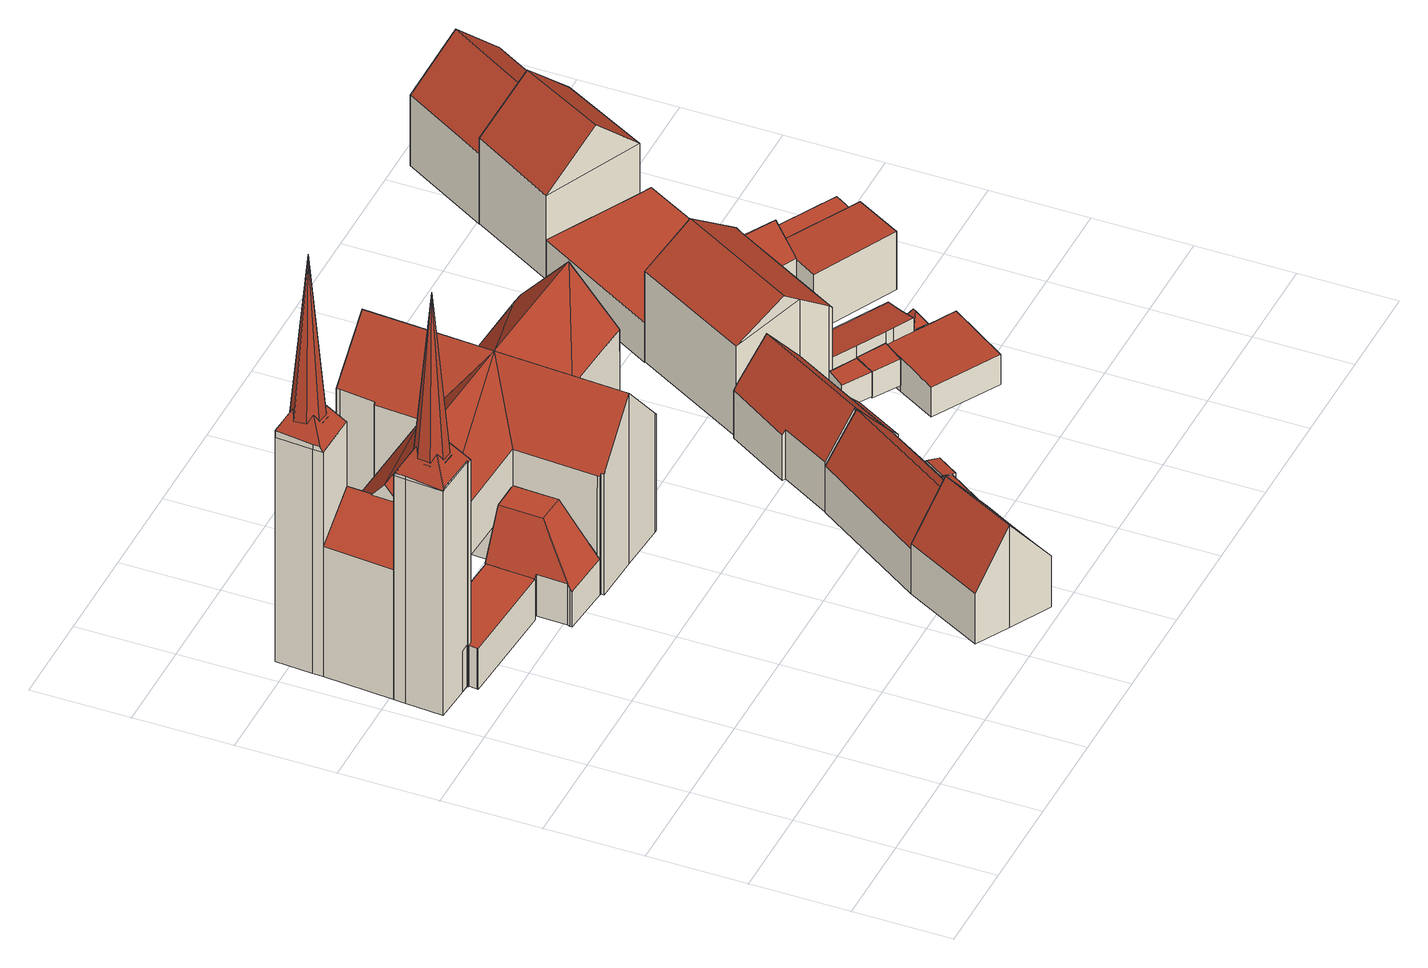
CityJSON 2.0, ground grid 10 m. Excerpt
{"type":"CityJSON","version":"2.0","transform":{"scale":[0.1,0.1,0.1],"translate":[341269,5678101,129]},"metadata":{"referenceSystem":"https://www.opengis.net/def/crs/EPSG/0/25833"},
"CityObjects":{
"building1":{"type":"Building","attributes":{"Dachtyp_tdc":"tdcGableRoof","Gemeindeschluessel":14729160,"Dachneigung":50.85,"QualitaetDacherkennung":57,"Geometrietyp2DReferenz":"3000","function":"31001_9998","roofType":"3100","measuredHeight":11.59},"geometry":[{"type":"MultiSurface","lod":"2","boundaries":[[[0,1,2,3]],[[1,4,5,2]],[[4,6,7,5]],[[6,8,9,7]],[[8,10,11,9]],[[10,12,13,11]],[[12,14,15,13]],[[14,0,3,15]],[[10,8,6,4]],[[4,1,0,14,12,10]],[[3,2,5,7,9,11,13,15]]],"semantics":{"surfaces":[{"type":"WallSurface"},{"type":"RoofSurface"},{"type":"GroundSurface"}],"values":[0,0,0,0,0,0,0,0,1,1,2]}}]},
"building2":{"type":"Building","attributes":{"name":"Frauenkirche","Gemeindeschluessel":14729160,"QualitaetDacherkennung":100,"Geometrietyp2DReferenz":"3000","function":"31001_3041","roofType":"9999"},"children":["building2-1","building2-2","building2-3","building2-4","building2-5","building2-6","building2-7","building2-8","building2-9","building2-10","building2-11"]},
"building2-1":{"type":"BuildingPart","attributes":{"Dachtyp_tdc":"tdcLeanToRoof","Dachneigung":0,"QualitaetDacherkennung":100,"Geometrietyp2DReferenz":"3000","roofType":"2100","measuredHeight":4.62},"parents":["building2"],"geometry":[{"type":"MultiSurface","lod":"2","boundaries":[[[16,17,18,19]],[[17,20,21,18]],[[20,22,23,21]],[[22,24,25,23]],[[24,26,27,28,25]],[[29,30,31,32,33]],[[30,16,19,31]],[[30,29,26,24,22,20,17,16]],[[19,18,21,23,25,28,32,31]],[[32,28,27,33]],[[33,27,26,29]]],"semantics":{"surfaces":[{"type":"WallSurface"},{"type":"RoofSurface"},{"type":"GroundSurface"},{"type":"ClosureSurface"}],"values":[0,0,0,0,0,0,0,1,2,0,3]}}]},
"building2-2":{"type":"BuildingPart","attributes":{"Dachtyp_tdc":"tdcPyramidRoof","Dachneigung":59.52,"QualitaetDacherkennung":100,"Geometrietyp2DReferenz":"3000","roofType":"4000","measuredHeight":29.94},"parents":["building2"],"geometry":[{"type":"MultiSurface","lod":"2","boundaries":[[[34,35,36,37,38]],[[39,40,41,42,43]],[[40,44,45,41]],[[44,46,47,45]],[[46,48,49,47]],[[48,34,38,49]],[[50,51,52,53]],[[48,54,55,50,53,34]],[[35,34,53]],[[35,53,52,39]],[[44,55,54,46]],[[40,51,50,55,44]],[[46,54,48]],[[39,52,51,40]],[[38,37,42,41,45,47,49]],[[43,36,35,39]],[[43,42,37,36]]],"semantics":{"surfaces":[{"type":"WallSurface"},{"type":"RoofSurface"},{"type":"GroundSurface"},{"type":"ClosureSurface"}],"values":[0,0,0,0,0,0,1,1,1,1,0,0,0,0,2,0,3]}}]},
"building2-3":{"type":"BuildingPart","attributes":{"Dachtyp_tdc":"tdcGableRoof","Dachneigung":48.98,"QualitaetDacherkennung":100,"Geometrietyp2DReferenz":"3000","roofType":"3100","measuredHeight":19.43},"parents":["building2"],"geometry":[{"type":"MultiSurface","lod":"2","boundaries":[[[56,57,58,59]],[[57,60,61,58]],[[60,62,63,61]],[[62,64,65,63]],[[64,66,67,68,69,65]],[[70,71,72,27,26]],[[71,73,74,72]],[[73,75,76,74]],[[75,77,78,76]],[[77,79,80,78]],[[79,81,82,80]],[[81,83,84,82]],[[60,57,56,85,86,87,88,89,90,91,92,93,94,95,96,97,98,99,100,101,102,103,104,105,106,107,108,109,110,111,112,113,114,115,116,117,118,119,120,121,122,123,124,125,126,127,128,129,130,131,132,133,134,135,136,137,138,139,140,141,142,143,144,145,146,147,148,149,150,151,152,153,154,155,156,157,158,83,81,79,77,159]],[[84,160,161,162,163,164,165,166,167,168,169,170,171,172,173,174,175,176,177,178,179,180,181,182,183,184,185,186,187,188,189,190,191,192,193,194,195,196,197,198,199,200,201,202,203,204,205,206,207,208,209,210,211,212,213,214,215,216,217,218,219,220,221,222,223,224,225,226,227,228,229,230,231,232,233,59,58,61,63,65,69,234,33,27,72,74,76,78,80,82]],[[83,158,160,84]],[[158,157,161,160]],[[157,156,162,161]],[[156,155,163,162]],[[155,154,164,163]],[[154,153,165,164]],[[153,152,166,165]],[[152,151,167,166]],[[151,150,168,167]],[[150,149,169,168]],[[149,148,170,169]],[[148,147,171,170]],[[147,146,172,171]],[[146,145,173,172]],[[145,144,174,173]],[[144,143,175,174]],[[143,142,176,175]],[[142,141,177,176]],[[141,140,178,177]],[[140,139,179,178]],[[139,138,180,179]],[[138,137,181,180]],[[137,136,182,181]],[[136,135,183,182]],[[135,134,184,183]],[[134,133,185,184]],[[133,132,186,185]],[[132,131,187,186]],[[131,130,188,187]],[[130,129,189,188]],[[129,128,190,189]],[[128,127,191,190]],[[127,126,192,191]],[[126,125,193,192]],[[125,124,194,193]],[[124,123,195,194]],[[123,122,196,195]],[[121,120,198,197]],[[120,119,199,198]],[[119,118,200,199]],[[118,117,201,200]],[[117,116,202,201]],[[116,115,203,202]],[[115,114,204,203]],[[114,113,205,204]],[[113,112,206,205]],[[112,111,207,206]],[[111,110,208,207]],[[110,109,209,208]],[[109,108,210,209]],[[108,107,211,210]],[[107,106,212,211]],[[106,105,213,212]],[[105,104,214,213]],[[104,103,215,214]],[[103,102,216,215]],[[102,101,217,216]],[[101,100,218,217]],[[100,99,219,218]],[[99,98,220,219]],[[98,97,221,220]],[[97,96,222,221]],[[96,95,223,222]],[[95,94,224,223]],[[94,93,225,224]],[[93,92,226,225]],[[92,91,227,226]],[[91,90,228,227]],[[90,89,229,228]],[[89,88,230,229]],[[88,87,231,230]],[[87,86,232,231]],[[86,85,233,232]],[[85,56,59,233]],[[234,69,68,235]],[[236,67,66,237]],[[236,235,68,67]],[[33,234,235,238,239,240,241,242,70,26,29]],[[243,244,236,237,245]],[[26,27,33,29]],[[241,240,243,245,242]],[[243,240,239,238,244]],[[244,238,235,236]],[[75,73,71,70,242,159,77]],[[245,237,66,64,62,60,159]],[[242,245,159]],[[196,122,121,197]]],"semantics":{"surfaces":[{"type":"WallSurface"},{"type":"RoofSurface"},{"type":"GroundSurface"},{"type":"ClosureSurface"}],"values":[0,0,0,0,0,0,0,0,0,0,0,0,1,2,0,0,0,0,0,0,0,0,0,0,0,0,0,0,0,0,0,0,0,0,0,0,0,0,0,0,0,0,0,0,0,0,0,0,0,0,0,0,0,0,0,0,0,0,0,0,0,0,0,0,0,0,0,0,0,0,0,0,0,0,0,0,0,0,0,0,0,0,0,0,0,0,0,0,0,0,3,0,0,3,3,3,3,1,1,3,3]}}]},
"building2-4":{"type":"BuildingPart","attributes":{"Dachtyp_tdc":"tdcGableRoof","Dachneigung":51.48,"QualitaetDacherkennung":100,"Geometrietyp2DReferenz":"3000","roofType":"3100","measuredHeight":11.92},"parents":["building2"],"geometry":[{"type":"MultiSurface","lod":"2","boundaries":[[[245,246,247,240]],[[246,248,249,247]],[[248,242,241,249]],[[248,246,250]],[[246,159,250]],[[159,246,245]],[[242,250,159]],[[250,242,248]],[[240,247,249,241]],[[242,245,240,241]],[[245,242,159]]],"semantics":{"surfaces":[{"type":"WallSurface"},{"type":"RoofSurface"},{"type":"GroundSurface"},{"type":"ClosureSurface"}],"values":[0,0,0,0,1,1,1,1,2,3,3]}}]},
"building2-5":{"type":"BuildingPart","attributes":{"Dachtyp_tdc":"tdcTentRoof","Dachneigung":85.22,"QualitaetDacherkennung":100,"Geometrietyp2DReferenz":"3000","roofType":"4000","measuredHeight":18.32},"parents":["building2"],"geometry":[{"type":"MultiSurface","lod":"2","boundaries":[[[251,252,253,254]],[[252,255,256,253]],[[255,257,258,256]],[[257,259,260,258]],[[259,261,262,260]],[[261,263,264,262]],[[263,265,266,264]],[[265,251,254,266]],[[252,251,267]],[[255,252,267]],[[257,255,267]],[[259,257,267]],[[261,259,267]],[[263,261,267]],[[265,263,267]],[[251,265,267]],[[254,253,256,258,260,262,264,266]]],"semantics":{"surfaces":[{"type":"WallSurface"},{"type":"RoofSurface"},{"type":"GroundSurface"}],"values":[0,0,0,0,0,0,0,0,1,1,1,1,1,1,1,1,2]}}]},
"building2-6":{"type":"BuildingPart","attributes":{"Dachtyp_tdc":"tdcPyramidRoof","Dachneigung":59.51,"QualitaetDacherkennung":100,"Geometrietyp2DReferenz":"3000","roofType":"4000","measuredHeight":29.95},"parents":["building2"],"geometry":[{"type":"MultiSurface","lod":"2","boundaries":[[[268,269,270,271,272]],[[269,273,274,270]],[[273,275,276,274]],[[275,277,278,276]],[[277,279,280,278]],[[279,281,282,283,280]],[[284,285,286,287,288]],[[281,284,288,268]],[[269,268,288]],[[269,288,287,289,273]],[[273,289,275]],[[275,289,287,286,277]],[[277,286,285,279]],[[279,285,284,281]],[[271,270,274,276,278,280,283]],[[272,282,281,268]],[[272,271,283,282]]],"semantics":{"surfaces":[{"type":"WallSurface"},{"type":"RoofSurface"},{"type":"GroundSurface"},{"type":"ClosureSurface"}],"values":[0,0,0,0,0,0,1,1,1,1,0,0,0,0,2,0,3]}}]},
"building2-7":{"type":"BuildingPart","attributes":{"Dachtyp_tdc":"tdcTentRoof","Dachneigung":85.22,"QualitaetDacherkennung":100,"Geometrietyp2DReferenz":"3000","roofType":"4000","measuredHeight":18.32},"parents":["building2"],"geometry":[{"type":"MultiSurface","lod":"2","boundaries":[[[290,291,292,293]],[[291,294,295,292]],[[294,296,297,295]],[[296,298,299,297]],[[298,300,301,299]],[[300,302,303,301]],[[302,304,305,303]],[[304,290,293,305]],[[291,290,306]],[[294,291,306]],[[296,294,306]],[[298,296,306]],[[300,298,306]],[[302,300,306]],[[304,302,306]],[[290,304,306]],[[293,292,295,297,299,301,303,305]]],"semantics":{"surfaces":[{"type":"WallSurface"},{"type":"RoofSurface"},{"type":"GroundSurface"}],"values":[0,0,0,0,0,0,0,0,1,1,1,1,1,1,1,1,2]}}]},
"building2-8":{"type":"BuildingPart","attributes":{"Dachtyp_tdc":"tdcLeanToRoof","Dachneigung":0,"QualitaetDacherkennung":100,"Geometrietyp2DReferenz":"3000","roofType":"2100","measuredHeight":4.55},"parents":["building2"],"geometry":[{"type":"MultiSurface","lod":"2","boundaries":[[[307,308,309,310]],[[308,311,312,309]],[[311,313,314,312]],[[313,315,316,314]],[[315,317,318,316]],[[317,319,320,318]],[[319,321,322,320]],[[321,323,324,322]],[[323,307,310,324]],[[323,321,319,317,315,313,311,308,307]],[[310,309,312,314,316,318,320,322,324]]],"semantics":{"surfaces":[{"type":"WallSurface"},{"type":"RoofSurface"},{"type":"GroundSurface"}],"values":[0,0,0,0,0,0,0,0,0,1,2]}}]},
"building2-9":{"type":"BuildingPart","attributes":{"Dachtyp_tdc":"tdcLeanToRoof","Dachneigung":35.02,"QualitaetDacherkennung":100,"Geometrietyp2DReferenz":"3000","roofType":"2100","measuredHeight":18.2},"parents":["building2"],"geometry":[{"type":"MultiSurface","lod":"2","boundaries":[[[36,272,271,37]],[[282,43,42,283]],[[43,282,272,36]],[[37,271,283,42]],[[282,283,271,272]],[[37,42,43,36]]],"semantics":{"surfaces":[{"type":"WallSurface"},{"type":"RoofSurface"},{"type":"GroundSurface"},{"type":"ClosureSurface"}],"values":[0,0,1,2,3,3]}}]},
"building2-10":{"type":"BuildingPart","attributes":{"Dachtyp_tdc":"tdcGableRoof","Dachneigung":48.84,"QualitaetDacherkennung":100,"Geometrietyp2DReferenz":"3000","roofType":"3100","measuredHeight":19.42},"parents":["building2"],"geometry":[{"type":"MultiSurface","lod":"2","boundaries":[[[159,325,326,327]],[[325,328,329,326]],[[328,330,331,329]],[[330,332,333,331]],[[332,334,335,333]],[[334,336,337,335]],[[122,159,327,196]],[[332,330,159,334]],[[330,328,325,159]],[[122,334,159]],[[334,122,336]],[[327,326,329,331,333,335,337,197,196]],[[197,337,336,122,121]],[[122,196,197,121]]],"semantics":{"surfaces":[{"type":"WallSurface"},{"type":"RoofSurface"},{"type":"GroundSurface"},{"type":"ClosureSurface"}],"values":[0,0,0,0,0,0,0,1,1,1,1,2,0,3]}}]},
"building2-11":{"type":"BuildingPart","attributes":{"Dachtyp_tdc":"tdcCutHipRoof","Dachneigung":64.34,"QualitaetDacherkennung":100,"Geometrietyp2DReferenz":"3000","roofType":"9999","measuredHeight":9.35},"parents":["building2"],"geometry":[{"type":"MultiSurface","lod":"2","boundaries":[[[67,338,339,68]],[[338,340,341,339]],[[340,342,343,341]],[[342,344,345,343]],[[344,307,346,345]],[[307,347,348,346]],[[347,243,240,239,348]],[[347,307,344,342,349,350]],[[243,347,350]],[[342,340,338,67,236,244,349]],[[244,243,350,349]],[[68,339,341,343,345,346,348,239,238,235]],[[240,243,244,238,239]],[[236,235,238,244]],[[67,68,235,236]]],"semantics":{"surfaces":[{"type":"WallSurface"},{"type":"RoofSurface"},{"type":"GroundSurface"},{"type":"ClosureSurface"}],"values":[0,0,0,0,0,0,0,1,1,1,1,2,3,3,3]}}]},
"building3":{"type":"Building","attributes":{"Gemeindeschluessel":14729160,"Geometrietyp2DReferenz":"3000","function":"31001_9998","roofType":"9999"},"children":["building3-1","building3-2"]},
"building3-1":{"type":"BuildingPart","attributes":{"Dachtyp_tdc":"tdcPolyFlatRoof","Dachneigung":17.73,"QualitaetDacherkennung":58,"Geometrietyp2DReferenz":"3000","roofType":"2100","measuredHeight":6.03},"parents":["building3"],"geometry":[{"type":"MultiSurface","lod":"2","boundaries":[[[351,352,353,354,13]],[[355,356,357,358,359]],[[356,351,13,357]],[[356,355,352,351]],[[13,354,358,357]],[[359,353,352,355]],[[359,358,354,353]]],"semantics":{"surfaces":[{"type":"WallSurface"},{"type":"RoofSurface"},{"type":"GroundSurface"},{"type":"ClosureSurface"}],"values":[0,0,0,1,2,0,3]}}]},
"building3-2":{"type":"BuildingPart","attributes":{"Dachtyp_tdc":"tdcGableRoof","Dachneigung":54.35,"QualitaetDacherkennung":69,"Geometrietyp2DReferenz":"3000","roofType":"3100","measuredHeight":10.23},"parents":["building3"],"geometry":[{"type":"MultiSurface","lod":"2","boundaries":[[[353,360,361,354]],[[360,362,9,361]],[[362,363,364,9]],[[363,365,366,364]],[[365,367,368,366]],[[367,369,370,368]],[[369,359,358,370]],[[365,363,362,360]],[[360,353,359,369,367,365]],[[358,354,361,9,364,366,368,370]],[[353,354,358,359]]],"semantics":{"surfaces":[{"type":"WallSurface"},{"type":"RoofSurface"},{"type":"GroundSurface"},{"type":"ClosureSurface"}],"values":[0,0,0,0,0,0,0,1,1,2,3]}}]},
"building4":{"type":"Building","attributes":{"Dachtyp_tdc":"tdcPolyFlatRoof","Gemeindeschluessel":14729160,"Dachneigung":10.65,"QualitaetDacherkennung":65,"Geometrietyp2DReferenz":"3000","function":"31001_9998","roofType":"2100","measuredHeight":6.01},"geometry":[{"type":"MultiSurface","lod":"2","boundaries":[[[355,371,372,373]],[[371,374,375,372]],[[374,376,377,375]],[[376,378,379,377]],[[378,355,373,379]],[[378,376,374,371,355]],[[373,372,375,377,379]]],"semantics":{"surfaces":[{"type":"WallSurface"},{"type":"RoofSurface"},{"type":"GroundSurface"}],"values":[0,0,0,0,0,1,2]}}]},
"building5":{"type":"Building","attributes":{"Gemeindeschluessel":14729160,"Geometrietyp2DReferenz":"3000","function":"31001_9998","roofType":"9999"},"children":["building5-1","building5-2"]},
"building5-1":{"type":"BuildingPart","attributes":{"Dachtyp_tdc":"tdcGableRoof","Dachneigung":54.4,"QualitaetDacherkennung":64,"Geometrietyp2DReferenz":"3000","roofType":"3100","measuredHeight":10.38},"parents":["building5"],"geometry":[{"type":"MultiSurface","lod":"2","boundaries":[[[380,381,382,383]],[[381,384,385,382]],[[384,386,387,385]],[[386,388,389,387]],[[388,390,391,389]],[[390,392,393,391]],[[392,394,395,393]],[[394,396,397,395]],[[396,398,399,397]],[[394,392,390,388,386,384,381]],[[381,380,398,396,394]],[[383,382,385,387,389,391,393,395,397,399]],[[380,383,399,398]]],"semantics":{"surfaces":[{"type":"WallSurface"},{"type":"RoofSurface"},{"type":"GroundSurface"},{"type":"ClosureSurface"}],"values":[0,0,0,0,0,0,0,0,0,1,1,2,3]}}]},
"building5-2":{"type":"BuildingPart","attributes":{"Dachtyp_tdc":"tdcPolyFlatRoof","Dachneigung":46.54,"QualitaetDacherkennung":50,"Geometrietyp2DReferenz":"3000","roofType":"2100","measuredHeight":6.09},"parents":["building5"],"geometry":[{"type":"MultiSurface","lod":"2","boundaries":[[[400,401,399,398]],[[400,402,403,401]],[[402,404,405,403]],[[404,406,380,383,405]],[[406,404,402,400,398]],[[399,401,403,405,383]],[[380,406,398]],[[398,399,383,380]]],"semantics":{"surfaces":[{"type":"WallSurface"},{"type":"RoofSurface"},{"type":"GroundSurface"},{"type":"ClosureSurface"}],"values":[0,0,0,0,1,2,0,3]}}]},
"building6":{"type":"Building","attributes":{"Dachtyp_tdc":"tdcPolyFlatRoof","Gemeindeschluessel":14729160,"Dachneigung":8.45,"QualitaetDacherkennung":43,"Geometrietyp2DReferenz":"3000","function":"31001_9998","roofType":"2100","measuredHeight":3.09},"geometry":[{"type":"MultiSurface","lod":"2","boundaries":[[[407,408,409,410]],[[408,411,412,409]],[[411,413,414,412]],[[413,415,416,414]],[[415,407,410,416]],[[415,413,411,408,407]],[[410,409,412,414,416]]],"semantics":{"surfaces":[{"type":"WallSurface"},{"type":"RoofSurface"},{"type":"GroundSurface"}],"values":[0,0,0,0,0,1,2]}}]},
"building7":{"type":"Building","attributes":{"Dachtyp_tdc":"tdcFreeFormRoof","Gemeindeschluessel":14729160,"Dachneigung":34.44,"QualitaetDacherkennung":78,"Geometrietyp2DReferenz":"3000","function":"31001_9998","roofType":"5000","measuredHeight":13.84},"geometry":[{"type":"MultiSurface","lod":"2","boundaries":[[[417,418,419,420]],[[418,421,422,419]],[[421,423,424,422]],[[423,425,426,424]],[[425,427,428,426]],[[427,429,430,428]],[[429,431,412,430]],[[431,432,409,412]],[[432,417,420,409]],[[433,434,421,418]],[[425,423,434,433,417,432,431,429,427]],[[418,417,433]],[[423,421,434]],[[420,419,422,424,426,428,430,412,409]]],"semantics":{"surfaces":[{"type":"WallSurface"},{"type":"RoofSurface"},{"type":"GroundSurface"}],"values":[0,0,0,0,0,0,0,0,0,1,1,0,0,2]}}]},
"building8":{"type":"Building","attributes":{"Dachtyp_tdc":"tdcPolyFlatRoof","Gemeindeschluessel":14729160,"Dachneigung":9.45,"QualitaetDacherkennung":62,"Geometrietyp2DReferenz":"3000","function":"31001_9998","roofType":"2100","measuredHeight":3.41},"geometry":[{"type":"MultiSurface","lod":"2","boundaries":[[[435,436,437,438]],[[436,415,439,437]],[[415,440,441,439]],[[440,435,438,441]],[[440,415,436,435]],[[438,437,439,441]]],"semantics":{"surfaces":[{"type":"WallSurface"},{"type":"RoofSurface"},{"type":"GroundSurface"}],"values":[0,0,0,0,1,2]}}]},
"building9":{"type":"Building","attributes":{"Dachtyp_tdc":"tdcPolyFlatRoof","Gemeindeschluessel":14729160,"Dachneigung":8.99,"QualitaetDacherkennung":68,"Geometrietyp2DReferenz":"3000","function":"31001_9998","roofType":"2100","measuredHeight":5.09},"geometry":[{"type":"MultiSurface","lod":"2","boundaries":[[[442,443,444,445]],[[443,446,447,444]],[[446,448,449,447]],[[448,450,451,449]],[[450,452,453,451]],[[452,454,455,453]],[[454,456,457,455]],[[456,458,459,457]],[[458,460,461,459]],[[460,442,445,461]],[[460,458,456,454,452,450,448,446,443,442]],[[445,444,447,449,451,453,455,457,459,461]]],"semantics":{"surfaces":[{"type":"WallSurface"},{"type":"RoofSurface"},{"type":"GroundSurface"}],"values":[0,0,0,0,0,0,0,0,0,0,1,2]}}]},
"building10":{"type":"Building","attributes":{"Dachtyp_tdc":"tdcPolyFlatRoof","Gemeindeschluessel":14729160,"Dachneigung":4.52,"QualitaetDacherkennung":81,"Geometrietyp2DReferenz":"3000","function":"31001_9998","roofType":"2100","measuredHeight":3.94},"geometry":[{"type":"MultiSurface","lod":"2","boundaries":[[[462,463,464,465]],[[463,466,467,464]],[[466,468,469,467]],[[468,470,471,469]],[[470,472,473,471]],[[472,474,475,473]],[[474,476,477,475]],[[476,462,465,477]],[[476,474,472,470,468,466,463,462]],[[465,464,467,469,471,473,475,477]]],"semantics":{"surfaces":[{"type":"WallSurface"},{"type":"RoofSurface"},{"type":"GroundSurface"}],"values":[0,0,0,0,0,0,0,0,1,2]}}]},
"building11":{"type":"Building","attributes":{"Dachtyp_tdc":"tdcFreeFormRoof","Gemeindeschluessel":14729160,"Dachneigung":58.51,"QualitaetDacherkennung":17,"Geometrietyp2DReferenz":"3000","function":"31001_9998","roofType":"5000","measuredHeight":5.12},"geometry":[{"type":"MultiSurface","lod":"2","boundaries":[[[478,479,480,481]],[[479,482,483,480]],[[482,484,485,483]],[[484,478,481,485]],[[486,487,484,482]],[[486,482,479]],[[487,486,479,478]],[[487,478,484]],[[481,480,483,485]]],"semantics":{"surfaces":[{"type":"WallSurface"},{"type":"RoofSurface"},{"type":"GroundSurface"}],"values":[0,0,0,0,1,1,1,1,2]}}]},
"building12":{"type":"Building","attributes":{"Gemeindeschluessel":14729160,"Geometrietyp2DReferenz":"3000","function":"31001_9998","roofType":"9999"},"children":["building12-1","building12-2"]},
"building12-1":{"type":"BuildingPart","attributes":{"Dachtyp_tdc":"tdcFreeFormRoof","Dachneigung":71.81,"QualitaetDacherkennung":14,"Geometrietyp2DReferenz":"3000","roofType":"5000","measuredHeight":11.1},"parents":["building12"],"geometry":[{"type":"MultiSurface","lod":"2","boundaries":[[[488,489,490,491]],[[489,492,493,490]],[[492,494,495,493]],[[496,497,498,499,500]],[[497,488,491,498]],[[494,492,489,488,501]],[[488,497,496,501]],[[496,502,494,501]],[[491,490,493,495,499,498]],[[500,502,496]],[[499,495,494,502,500]]],"semantics":{"surfaces":[{"type":"WallSurface"},{"type":"RoofSurface"},{"type":"GroundSurface"},{"type":"ClosureSurface"}],"values":[0,0,0,0,0,1,1,1,2,0,3]}}]},
"building12-2":{"type":"BuildingPart","attributes":{"Dachtyp_tdc":"tdcPolyFlatRoof","Dachneigung":4.27,"QualitaetDacherkennung":76,"Geometrietyp2DReferenz":"3000","roofType":"2100","measuredHeight":7.03},"parents":["building12"],"geometry":[{"type":"MultiSurface","lod":"2","boundaries":[[[503,500,499,504]],[[505,506,507,495,494]],[[506,508,509,507]],[[508,503,504,509]],[[508,506,505,502,500,503]],[[504,499,495,507,509]],[[494,502,505]],[[495,499,500,502,494]]],"semantics":{"surfaces":[{"type":"WallSurface"},{"type":"RoofSurface"},{"type":"GroundSurface"},{"type":"ClosureSurface"}],"values":[0,0,0,0,1,2,0,3]}}]},
"building13":{"type":"Building","attributes":{"Dachtyp_tdc":"tdcGableRoof","Gemeindeschluessel":14729160,"Dachneigung":0,"QualitaetDacherkennung":0,"Geometrietyp2DReferenz":"3000","BezugspunktDach":"2000","function":"31001_9998","measuredHeight":4.56},"geometry":[{"type":"MultiSurface","lod":"2","boundaries":[[[510,511,512,513,514,515,516,517]],[[517,516,518,519]],[[516,515,520,518]],[[515,514,521,520]],[[514,513,522,521]],[[513,512,523,522]],[[512,511,524,523]],[[511,510,525,524]],[[510,517,519,525]],[[519,518,520,521,522,523,524,525]]],"semantics":{"surfaces":[{"type":"RoofSurface"},{"type":"WallSurface"},{"type":"GroundSurface"}],"values":[0,1,1,1,1,1,1,1,1,2]}}]},
"building14":{"type":"Building","attributes":{"Dachtyp_tdc":"tdcGableRoof","Gemeindeschluessel":14729160,"Dachneigung":43.17,"QualitaetDacherkennung":64,"Geometrietyp2DReferenz":"3000","function":"31001_9998","roofType":"3100","measuredHeight":14.87},"geometry":[{"type":"MultiSurface","lod":"2","boundaries":[[[526,527,523,528]],[[527,529,522,523]],[[529,530,531,522]],[[530,526,528,531]],[[529,527,532]],[[526,530,533]],[[527,526,533,532]],[[530,529,532,533]],[[528,523,522,531]]],"semantics":{"surfaces":[{"type":"WallSurface"},{"type":"RoofSurface"},{"type":"GroundSurface"}],"values":[0,0,0,0,0,0,1,1,2]}}]},
"building15":{"type":"Building","attributes":{"Dachtyp_tdc":"tdcGableRoof","Gemeindeschluessel":14729160,"Dachneigung":43.18,"QualitaetDacherkennung":63,"Geometrietyp2DReferenz":"3000","function":"31001_9998","roofType":"3100","measuredHeight":12.94},"geometry":[{"type":"MultiSurface","lod":"2","boundaries":[[[534,535,536,537]],[[535,538,539,536]],[[538,540,541,539]],[[540,542,543,541]],[[542,544,545,543]],[[544,546,547,545]],[[546,548,549,547]],[[548,534,537,549]],[[544,542,540,538]],[[538,535,534,548,546,544]],[[537,536,539,541,543,545,547,549]]],"semantics":{"surfaces":[{"type":"WallSurface"},{"type":"RoofSurface"},{"type":"GroundSurface"}],"values":[0,0,0,0,0,0,0,0,1,1,2]}}]}
},
"vertices":[
[373,26,73],[363,6,73],[363,6,15],[373,26,15],[321,28,131],[321,28,15],[287,47,72],[287,47,15],[330,128,72],[330,128,15],[364,109,131],[364,109,15],[406,87,73],[406,87,15],[391,60,73],[391,60,15],
[52,609,61],[60,609,61],[60,609,15],[52,609,15],[61,618,61],[61,618,15],[61,621,61],[61,621,15],[121,616,61],[121,616,15],[230,607,61],[230,607,17],[230,607,15],[227,560,61],[50,570,61],[50,570,15],[227,560,15],[227,560,17],
[65,613,269],[63,561,269],[63,561,196],[63,561,14],[65,613,14],[14,563,269],[14,573,269],[14,573,14],[14,563,14],[14,563,162],[17,611,269],[17,611,14],[60,609,269],[60,609,14],[61,613,269],[61,613,14],[17,611,277],[14,573,275],[14,566,275],[38,588,314],[60,609,276],[17,611,276],
[321,372,150],[319,372,152],[319,372,17],[321,372,17],[268,375,211],[268,375,17],[218,378,154],[218,378,17],[218,381,154],[218,381,17],[216,381,152],[216,381,58],[216,381,18],[216,381,17],[230,607,152],[232,607,154],[232,607,17],[235,642,155],[235,642,17],[235,646,155],[235,646,17],[284,642,211],[284,642,17],[338,637,148],[338,637,17],[337,623,148],[337,623,17],[339,622,146],[339,622,17],[321,377,150],[322,385,150],[324,386,147],[326,387,145],[328,388,142],[330,390,140],[332,391,138],[334,393,136],[335,394,135],[337,396,133],[338,398,132],[339,400,130],[340,402,129],[341,404,128],[342,406,127],[343,408,127],[343,411,126],[344,413,126],[344,416,126],[344,418,126],[344,421,127],[343,423,127],[343,425,128],[342,427,129],[341,429,130],[340,432,131],[339,434,133],[338,436,134],[336,437,136],[335,439,138],[333,441,140],[332,442,142],[330,444,144],[328,445,147],[329,450,146],[346,449,126],[346,453,126],[324,455,152],[330,556,152],[330,560,152],[333,560,149],[335,561,146],[337,562,144],[339,563,142],[341,564,139],[343,565,137],[345,567,135],[347,568,133],[348,570,132],[350,571,130],[351,573,129],[353,575,127],[354,577,126],[355,579,125],[355,582,124],[356,584,124],[357,586,123],[357,589,123],[357,591,123],[357,594,123],[357,596,124],[357,598,124],[356,601,125],[355,603,126],[355,605,127],[354,607,128],[353,609,129],[351,611,131],[350,613,133],[349,615,135],[347,616,137],[345,618,139],[343,619,141],[341,621,143],[276,510,211],[341,621,17],[343,619,17],[345,618,17],[347,616,17],[349,615,17],[350,613,17],[351,611,17],[353,609,17],[354,607,17],[355,605,17],[355,603,17],[356,601,17],[357,598,17],[357,596,17],[357,594,17],[357,591,17],[357,589,17],[357,586,17],[356,584,17],[355,582,17],[355,579,17],[354,577,17],[353,575,17],[351,573,17],[350,571,17],[348,570,17],[347,568,17],[345,567,17],[343,565,17],[341,564,17],[339,563,17],[337,562,17],[335,561,17],[333,560,17],[330,560,17],[330,556,17],[324,455,17],[346,453,17],[346,449,17],[329,450,17],[328,445,17],[330,444,17],[332,442,17],[333,441,17],[335,439,17],[336,437,17],[338,436,17],[339,434,17],[340,432,17],[341,429,17],[342,427,17],[343,425,17],[343,423,17],[344,421,17],[344,418,17],[344,416,17],[344,413,17],[343,411,17],[343,408,17],[342,406,17],[341,404,17],[340,402,17],[339,400,17],[338,398,17],[337,396,17],[335,394,17],[334,393,17],[332,391,17],[330,390,17],[328,388,17],[326,387,17],[324,386,17],[322,385,17],[321,377,17],[216,384,17],[216,384,18],[216,384,61],[216,384,152],[219,422,18],[221,468,18],[221,468,92],[227,560,92],[227,560,152],[221,468,111],[219,422,111],[221,468,152],
[58,476,152],[58,476,92],[63,571,152],[63,571,92],[60,523,211],
[16,473,269],[26,482,269],[26,482,285],[16,473,285],[40,481,269],[40,481,285],[49,471,269],[49,471,285],[48,457,269],[48,457,285],[38,448,269],[38,448,285],[24,449,269],[24,449,285],[15,459,269],[15,459,285],[32,465,469],
[59,490,269],[57,438,269],[57,438,14],[59,490,14],[59,490,196],[52,438,269],[52,438,14],[52,439,269],[52,439,14],[5,442,269],[5,442,14],[8,480,269],[8,480,14],[9,492,269],[9,492,161],[9,492,14],[9,491,272],[8,480,272],[5,442,270],[6,442,272],[32,465,314],[52,439,271],
[21,596,269],[32,605,269],[32,605,285],[21,596,285],[45,604,269],[45,604,285],[55,594,269],[55,594,285],[54,580,269],[54,580,285],[44,571,269],[44,571,285],[30,572,269],[30,572,285],[21,582,269],[21,582,285],[38,588,469],
[163,421,61],[51,428,61],[51,428,15],[163,421,15],[51,429,61],[51,429,15],[52,439,61],[52,439,15],[42,439,61],[42,439,15],[45,478,61],[45,478,15],[190,469,61],[190,469,15],[164,422,61],[164,422,15],[163,422,61],[163,422,15],
[330,558,152],[330,558,17],[276,510,17],[330,555,154],[330,555,17],[412,549,156],[412,549,17],[423,548,156],[423,548,17],[420,500,211],[420,500,17],[417,449,152],[417,449,17],
[163,385,58],[163,385,18],[163,387,61],[163,387,18],[164,390,65],[164,390,18],[165,421,65],[165,421,18],[163,421,18],[166,471,61],[166,471,18],[188,424,111],[190,469,111],
[406,87,71],[397,92,74],[397,92,71],[397,92,15],[428,140,75],[437,134,71],[437,134,15],[428,140,15],[428,140,72],
[362,111,117],[362,111,15],[330,128,66],[407,245,68],[407,245,15],[437,227,117],[437,227,15],[470,208,73],[470,208,15],[442,162,72],[442,162,15],
[442,162,75],[442,162,14],[428,140,14],[454,154,72],[454,154,14],[440,132,72],[440,132,14],[437,134,72],[437,134,14],
[468,209,75],[436,228,119],[436,228,16],[468,209,16],[407,245,72],[407,245,16],[436,296,72],[436,296,16],[433,298,67],[433,298,16],[472,362,70],[472,362,16],[475,361,74],[475,361,16],[502,343,119],[502,343,16],[533,324,77],[533,324,16],[497,260,76],[497,260,16],
[506,255,66],[506,255,16],[477,204,66],[477,204,16],[470,208,74],[470,208,16],[468,209,76],
[548,290,43],[559,307,46],[559,307,15],[548,290,15],[562,305,46],[562,305,15],[586,292,46],[586,292,15],[577,273,43],[577,273,15],
[533,324,141],[475,361,118],[475,361,15],[533,324,15],[542,479,118],[542,479,15],[632,429,118],[632,429,15],[628,423,118],[628,423,15],[617,404,118],[617,404,15],[575,331,119],[575,331,15],[562,305,117],[559,307,120],[518,333,153],[587,454,153],
[615,276,47],[604,257,43],[604,257,13],[615,276,13],[577,273,13],[586,292,47],[586,292,13],
[615,276,60],[586,292,60],[586,292,9],[615,276,9],[562,305,60],[562,305,9],[575,331,55],[575,331,9],[593,319,55],[593,319,9],[598,329,54],[598,329,9],[662,294,54],[662,294,9],[652,278,57],[652,278,9],[643,261,60],[643,261,9],[623,272,60],[623,272,9],
[581,217,40],[604,257,44],[604,257,6],[581,217,6],[615,276,45],[615,276,6],[623,272,45],[623,272,6],[643,261,45],[643,261,6],[657,253,45],[657,253,6],[685,238,45],[685,238,6],[649,179,40],[649,179,6],
[643,261,46],[652,278,46],[652,278,7],[643,261,7],[666,270,46],[666,270,7],[657,253,46],[657,253,7],[656,267,59],[654,264,59],
[624,417,120],[628,423,96],[628,423,7],[624,417,7],[632,429,76],[632,429,7],[675,407,76],[675,407,7],[661,383,76],[617,404,76],[617,404,7],[661,383,7],[661,383,75],[656,401,118],[664,387,76],
[649,361,73],[649,361,7],[675,407,77],[758,363,77],[758,363,7],[736,318,73],[736,318,7],
[668,453,59],[723,551,59],[711,557,59],[617,607,59],[542,479,59],[632,429,59],[758,363,59],[777,394,59],[758,363,14],[777,394,14],[632,429,14],[542,479,14],[617,607,14],[711,557,14],[723,551,14],[668,453,14],
[758,646,118],[711,557,116],[758,646,14],[617,607,109],[667,694,111],[667,694,14],[667,580,162],[715,668,162],
[801,720,96],[758,646,96],[758,646,13],[801,720,13],[713,669,142],[713,669,13],[667,694,93],[667,694,13],[720,784,93],[720,784,13],[767,760,142],[767,760,13],[805,740,102],[805,740,13],[811,737,96],[811,737,13]
]}
